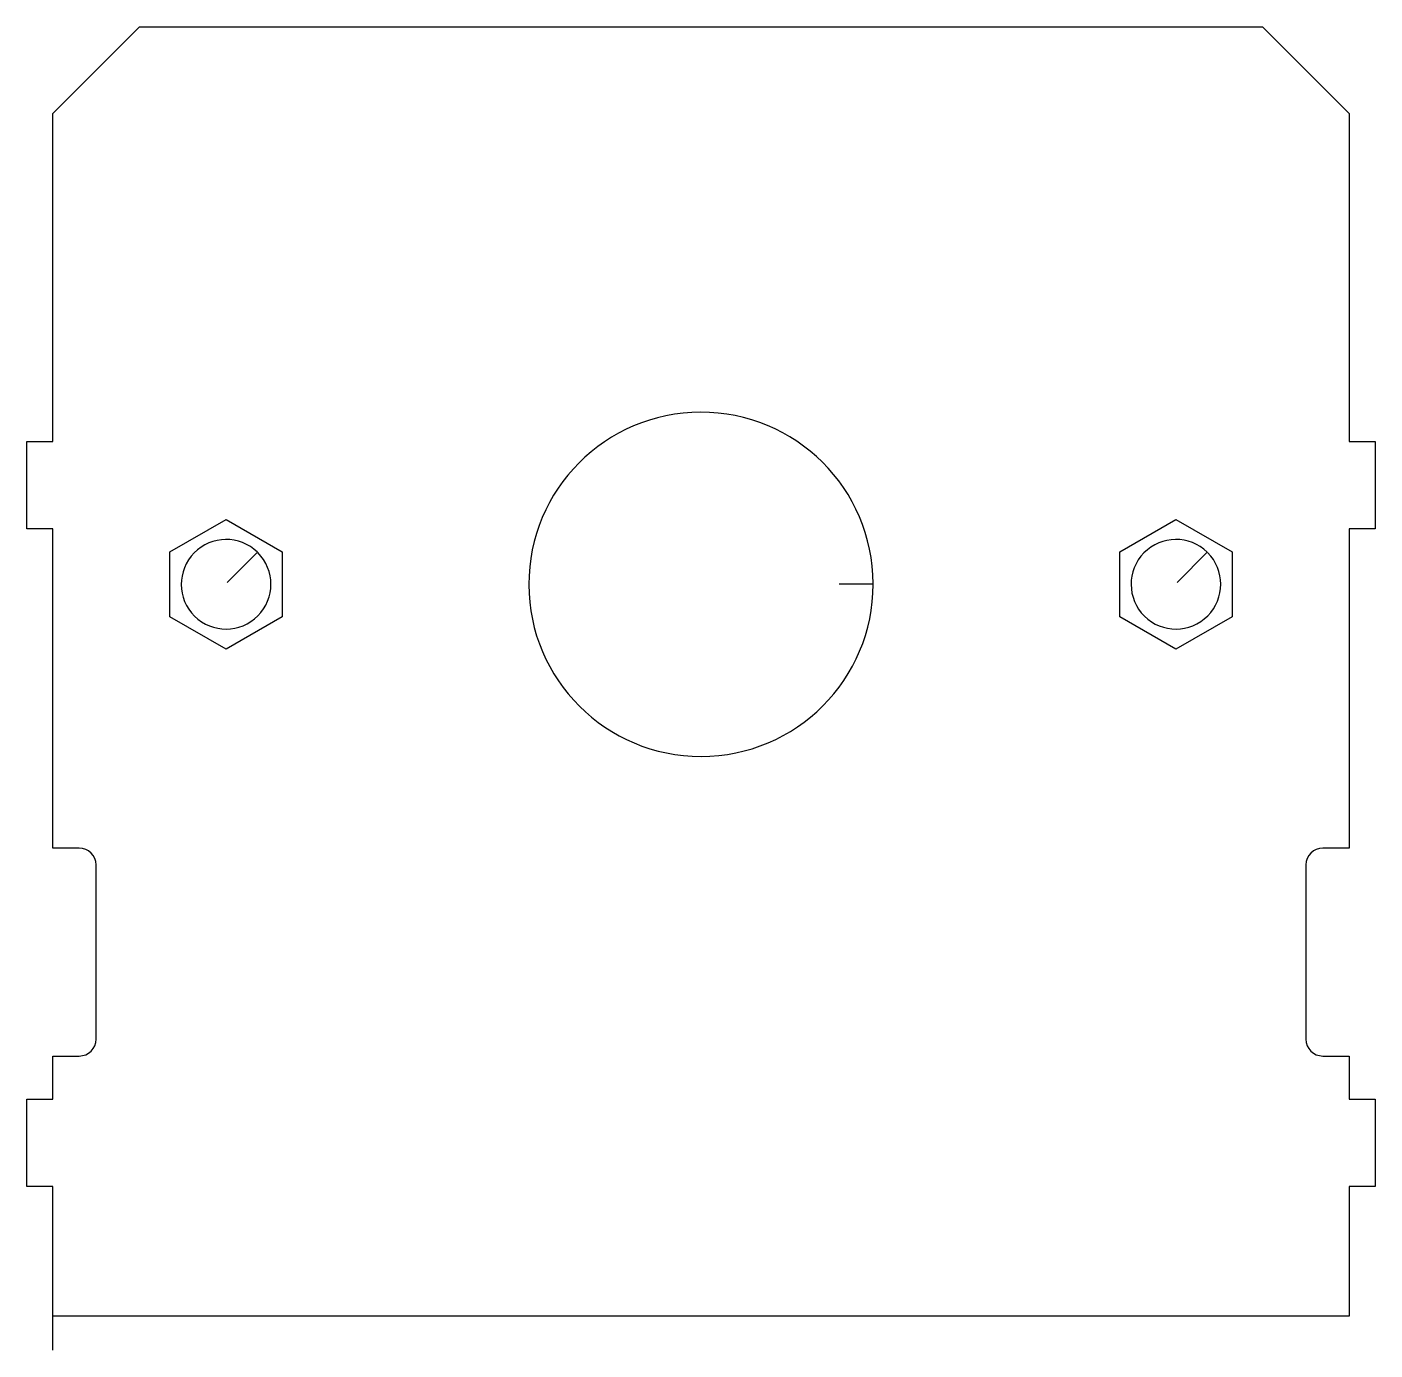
# Model space of a CAD drawing. Extents: x 1335 to 1491, y 1703 to 1856.
import ezdxf

# ---------------------------------------------------------------- set-up
doc = ezdxf.new("R2010")
doc.units = 0

msp = doc.modelspace()

# ---------------------------------------------------------------- linework, layer by layer
for p, q in [((1337.94, 1846.12), (1347.98, 1856.16)), ((1347.98, 1856.16), (1478.02, 1856.16)), ((1478.02, 1856.16), (1488.06, 1846.12)), ((1337.94, 1808.16), (1337.94, 1846.12)), ((1488.06, 1846.12), (1488.06, 1808.16)), ((1334.94, 1798.04), (1334.94, 1808.16)), ((1334.94, 1808.16), (1337.94, 1808.16)), ((1488.06, 1808.16), (1491.06, 1808.16)), ((1491.06, 1808.16), (1491.06, 1798.04)), ((1351.5, 1795.35), (1358, 1799.11)), ((1358, 1799.11), (1364.5, 1795.35)), ((1461.5, 1795.35), (1468, 1799.11)), ((1468, 1799.11), (1474.5, 1795.35)), ((1337.94, 1798.04), (1334.94, 1798.04)), ((1337.94, 1761.04), (1337.94, 1798.04)), ((1491.06, 1798.04), (1488.06, 1798.04)), ((1488.06, 1798.04), (1488.06, 1761.04)), ((1351.5, 1787.85), (1351.5, 1795.35)), ((1358.13, 1791.82), (1361.63, 1795.31)), ((1364.5, 1795.35), (1364.5, 1787.85)), ((1461.5, 1787.85), (1461.5, 1795.35)), ((1468.13, 1791.82), (1471.63, 1795.31)), ((1474.5, 1795.35), (1474.5, 1787.85)), ((1429, 1791.66), (1432.94, 1791.66)), ((1358, 1784.09), (1351.5, 1787.85)), ((1364.5, 1787.85), (1358, 1784.09)), ((1468, 1784.09), (1461.5, 1787.85)), ((1474.5, 1787.85), (1468, 1784.09)), ((1341, 1761.04), (1337.94, 1761.04)), ((1488.06, 1761.04), (1485, 1761.04)), ((1342.94, 1738.9), (1342.94, 1759.1)), ((1483.06, 1759.1), (1483.06, 1738.9)), ((1337.94, 1731.96), (1337.94, 1736.96)), ((1337.94, 1736.96), (1341, 1736.96)), ((1485, 1736.96), (1488.06, 1736.96)), ((1488.06, 1736.96), (1488.06, 1731.96)), ((1334.94, 1721.84), (1334.94, 1731.96)), ((1334.94, 1731.96), (1337.94, 1731.96)), ((1488.06, 1731.96), (1491.06, 1731.96)), ((1491.06, 1731.96), (1491.06, 1721.84)), ((1337.94, 1721.84), (1334.94, 1721.84)), ((1337.94, 1706.9), (1337.94, 1721.84)), ((1491.06, 1721.84), (1488.06, 1721.84)), ((1488.06, 1721.84), (1488.06, 1706.84)), ((1337.94, 1702.9), (1337.94, 1706.9)), ((1488.06, 1706.84), (1338, 1706.84))]:
    msp.add_line(p, q)
for centre, radius, start, end in [((1413, 1791.6), 19.94, 0.1724, 360), ((1358, 1791.6), 5.19, 45.6245, 45), ((1468, 1791.6), 5.19, 45.6245, 45), ((1341, 1759.1), 1.94, 0, 90), ((1485, 1759.1), 1.94, 90, 180), ((1341, 1738.9), 1.94, 270, 0), ((1485, 1738.9), 1.94, 180, 270)]:
    msp.add_arc(centre, radius, start, end)

doc.saveas('drawing.dxf')
